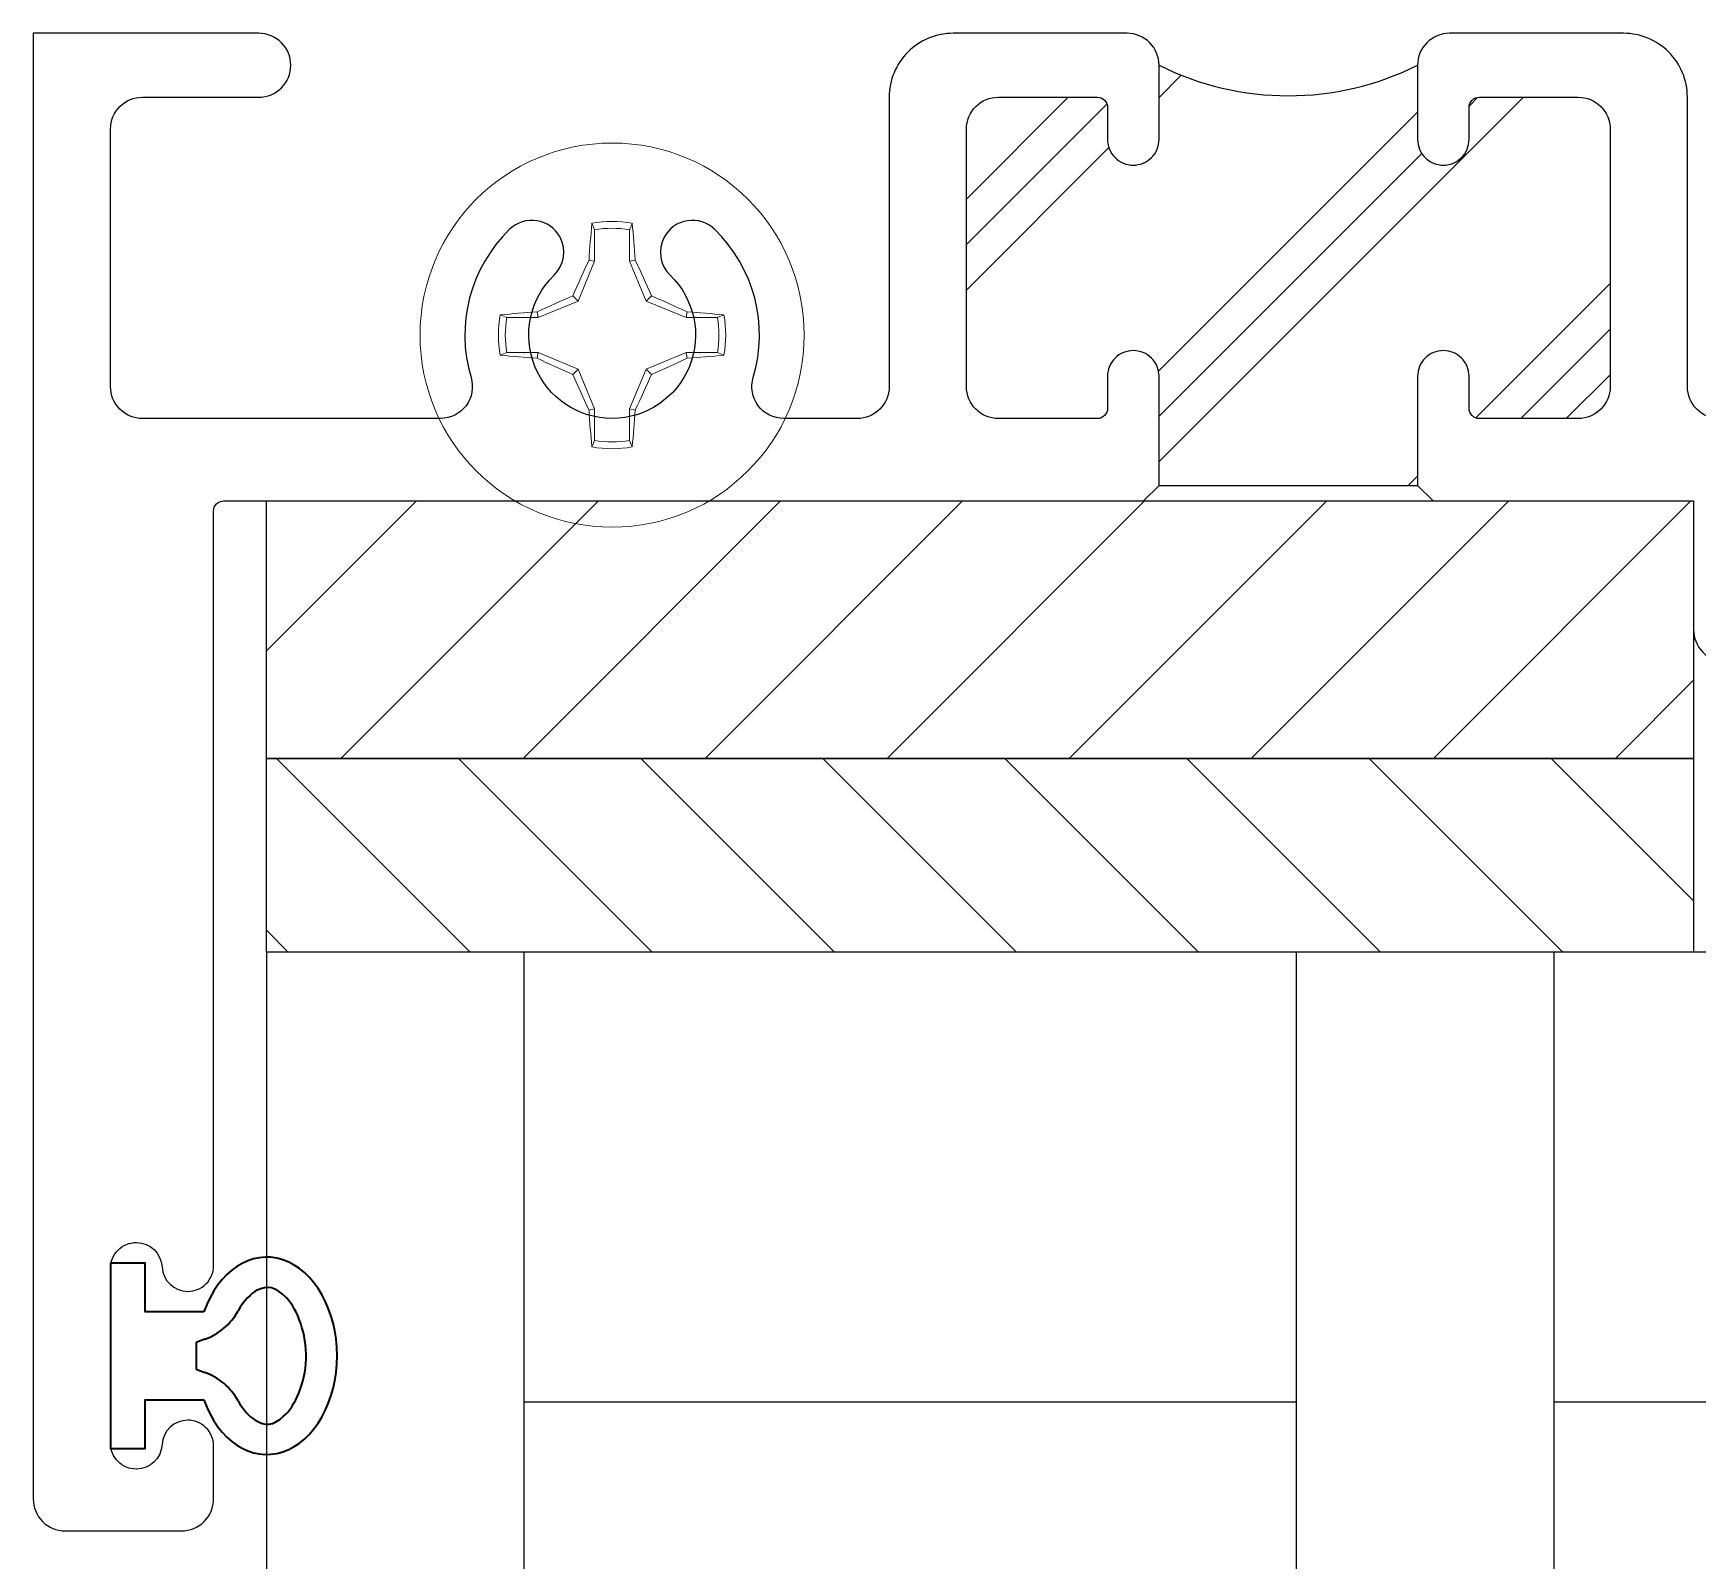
# Model space of a CAD drawing. Extents: x -26 to 91, y -47 to 75.
# Drawn here: x -13.821 to -12.205, y 63.815 to 65.298 of the extents above; entities that cross this region are included whole.
import ezdxf

# ---------------------------------------------------------------- set-up
doc = ezdxf.new("R2010")
doc.units = 0
doc.header["$MEASUREMENT"] = 0
doc.layers.get('0').update_dxf_attribs({"linetype": 'CONTINUOUS'})
for name, color, linetype in [('DIM', 7, 'CONTINUOUS'), ('FRAME', 1, 'CONTINUOUS'), ('GLASS', 7, 'CONTINUOUS'), ('SETTING BLOCKS', 7, 'CONTINUOUS'), ('TEXT', 7, 'CONTINUOUS')]:
    doc.layers.add(name, color=color, linetype=linetype)
doc.layers.add('PROFILE NUMBER', color=150, linetype='CONTINUOUS', lineweight=35)

# ---------------------------------------------------------------- blocks, each defined once
blk = doc.blocks.new('dfasdf')
at = {"color": 7, "linetype": 'Continuous', "lineweight": 15}
for p, q in [((54.6225, 25.6793), (54.62, 25.6856)), ((54.6225, 25.6793), (54.6225, 25.6488)), ((54.6566, 25.6488), (54.6566, 25.6793)), ((54.6225, 25.6488), (54.6065, 25.6101)), ((54.6225, 25.6488), (54.6171, 25.6499)), ((54.6566, 25.6488), (54.662, 25.6499)), ((54.6727, 25.6101), (54.6566, 25.6488)), ((54.6065, 25.6101), (54.6014, 25.6152)), ((54.6727, 25.6101), (54.6777, 25.6152)), ((54.5678, 25.5941), (54.5667, 25.5995)), ((54.6065, 25.6101), (54.5678, 25.5941)), ((54.7114, 25.5941), (54.6727, 25.6101)), ((54.7114, 25.5941), (54.7124, 25.5995)), ((54.5678, 25.5941), (54.5373, 25.5941)), ((54.7418, 25.5941), (54.7114, 25.5941)), ((54.7418, 25.5941), (54.7482, 25.5966)), ((54.5373, 25.56), (54.531, 25.5575)), ((54.5373, 25.56), (54.5678, 25.56)), ((54.5678, 25.56), (54.5667, 25.5546)), ((54.5678, 25.56), (54.6065, 25.544)), ((54.6727, 25.544), (54.7114, 25.56)), ((54.7114, 25.56), (54.7124, 25.5546)), ((54.7114, 25.56), (54.7418, 25.56)), ((54.6065, 25.544), (54.6014, 25.5389)), ((54.6065, 25.544), (54.6225, 25.5053)), ((54.6566, 25.5053), (54.6727, 25.544)), ((54.6727, 25.544), (54.6777, 25.5389)), ((54.6225, 25.5053), (54.6171, 25.5042)), ((54.6225, 25.5053), (54.6225, 25.4748)), ((54.6566, 25.5053), (54.662, 25.5042)), ((54.6566, 25.4748), (54.6566, 25.5053)), ((54.6566, 25.4748), (54.6592, 25.4685))]:
    blk.add_line(p, q, dxfattribs=at)
at = {"color": 7, "linetype": 'Continuous', "lineweight": 15, "flags": 128}
for points in [[(54.6566, 25.6793), (54.658, 25.6827), (54.6592, 25.6856)], [(54.5373, 25.5941), (54.534, 25.5954), (54.531, 25.5966)], [(54.7418, 25.56), (54.7452, 25.5587), (54.7482, 25.5575)], [(54.6225, 25.4748), (54.6212, 25.4714), (54.62, 25.4685)]]:
    blk.add_lwpolyline(points, dxfattribs=at)
at = {"color": 7, "linetype": 'Continuous', "lineweight": 15}
blk.add_circle((54.6396, 25.577), 0.1865, dxfattribs=at)
for centre, radius, start, end in [((55.5592, 25.5924), 0.9438, 174.331, 176.507), ((54.6396, 25.577), 0.1103, 79.7812, 100.2188), ((54.6396, 25.577), 0.1037, 80.5333, 99.4667), ((53.7199, 25.5924), 0.9438, 3.493, 5.669), ((55.6923, 25.1423), 1.1889, 154.7283, 156.5646), ((53.5869, 25.1423), 1.1889, 23.4354, 25.2717), ((55.0743, 24.5244), 1.1889, 113.4354, 115.2717), ((54.2049, 24.5244), 1.1889, 64.7283, 66.5646), ((54.6242, 24.6574), 0.9438, 93.493, 95.669), ((54.6549, 24.6574), 0.9438, 84.331, 86.507), ((54.6396, 25.577), 0.1103, 169.7812, 190.2188), ((54.6396, 25.577), 0.1037, 170.5333, 189.4667), ((54.6396, 25.577), 0.1037, 350.5333, 9.4667), ((54.6396, 25.577), 0.1103, 349.7812, 10.2188), ((54.6242, 26.4967), 0.9438, 264.331, 266.507), ((55.0743, 26.6297), 1.1889, 244.7283, 246.5646), ((54.2049, 26.6297), 1.1889, 293.4354, 295.2717), ((54.6549, 26.4967), 0.9438, 273.493, 275.669), ((55.6923, 26.0117), 1.1889, 203.4354, 205.2717), ((53.5869, 26.0117), 1.1889, 334.7283, 336.5646), ((55.5592, 25.5617), 0.9438, 183.493, 185.669), ((53.7199, 25.5617), 0.9438, 354.331, 356.507), ((54.6396, 25.577), 0.1103, 259.7812, 280.2188), ((54.6396, 25.577), 0.1037, 260.5333, 279.4667)]:
    blk.add_arc(centre, radius, start, end, dxfattribs=at)
blk = doc.blocks.new('*U100')
at = {"layer": 'PROFILE NUMBER', "color": 5}
for p, q in [((-0.0161, 0.0916), (-0.013, 0.083)), ((-0.013, 0.083), (0.013, 0.083)), ((0.013, 0.083), (0.0161, 0.0915))]:
    blk.add_line(p, q, dxfattribs=at)
blk.add_lwpolyline([(-0.0427, 0.0907), (-0.0427, 0.0335), (-0.09, 0.0335), (-0.09, 0), (0.09, 0), (0.09, 0.0335), (0.0427, 0.0335), (0.0427, 0.0907)], dxfattribs=at)
for centre, start, end in [((-0.0725, 0.0712), 19.8289, 61.175), ((0.0725, 0.0712), 118.7633, 160.1945)]:
    blk.add_arc(centre, 0.06, start, end, dxfattribs=at)
blk.add_ellipse((0, 0.1517), major_axis=(-0.0958, 0), ratio=0.712114, start_param=2.033109, end_param=7.391692, dxfattribs=at)
blk.add_open_spline([(0.0437, 0.1238), (0.0526, 0.1287), (0.0589, 0.1347), (0.0685, 0.1503), (0.0681, 0.1574), (0.0493, 0.1788), (0.027, 0.1893), (-0.0212, 0.1906), (-0.0451, 0.1815), (-0.0674, 0.16), (-0.0684, 0.1523), (-0.0607, 0.1366), (-0.0538, 0.1294), (-0.0436, 0.1238)], degree=3, knots=[2.2211, 2.2211, 2.2211, 2.2211, 2.727733, 2.727733, 3.7005, 3.7005, 4.673268, 4.673268, 5.646035, 5.646035, 6.618803, 6.618803, 7.203997, 7.203997, 7.203997, 7.203997], dxfattribs=at)
blk = doc.blocks.new('3809 BLOCK FRAME')
h = blk.add_hatch()
h.set_pattern_fill('PLAST', color=256, angle=45, style=0)
h.set_pattern_definition([(45, (-4.25098, -6.643), (-0.176777, 0.176777), []), (45, (-4.27308, -6.6209), (-0.176777, 0.176777), []), (45, (-4.29517, -6.5988), (-0.176777, 0.176777), [])])
edge = h.paths.add_edge_path()
edge.add_arc((-0.937, 0.093), 0.031, 270, 360, ccw=False)
edge.add_line((-0.937, 0.062), (-1.033, 0.062))
edge.add_arc((-1.033, 0.072), 0.01, 180, 270, ccw=False)
edge.add_line((-1.043, 0.072), (-1.043, 0.103))
edge.add_arc((-1.068, 0.103), 0.025, 360, 450)
edge.add_arc((-1.068, 0.103), 0.025, 90, 180)
edge.add_line((-1.093, 0.103), (-1.093, 0.031))
edge.add_arc((-1.2185, -0.2208), 0.2814, 63.5092, 116.4908)
edge.add_line((-1.344, 0.031), (-1.344, 0.103))
edge.add_arc((-1.369, 0.103), 0.025, 0, 90)
edge.add_arc((-1.369, 0.103), 0.025, 90, 180)
edge.add_line((-1.394, 0.103), (-1.394, 0.072))
edge.add_arc((-1.404, 0.072), 0.01, 270, 360, ccw=False)
edge.add_line((-1.404, 0.062), (-1.5, 0.062))
edge.add_arc((-1.5, 0.093), 0.031, 180, 270, ccw=False)
edge.add_line((-1.531, 0.093), (-1.531, 0.343))
edge.add_arc((-1.5, 0.343), 0.031, 90, 180, ccw=False)
edge.add_line((-1.5, 0.374), (-1.404, 0.374))
edge.add_arc((-1.404, 0.364), 0.01, 0, 90, ccw=False)
edge.add_line((-1.394, 0.364), (-1.394, 0.333))
edge.add_arc((-1.369, 0.333), 0.025, 180, 270)
edge.add_arc((-1.369, 0.333), 0.025, 270, 360)
edge.add_line((-1.344, 0.333), (-1.344, 0.439))
edge.add_line((-1.344, 0.439), (-1.093, 0.439))
edge.add_line((-1.093, 0.439), (-1.093, 0.333))
edge.add_arc((-1.068, 0.333), 0.025, 180, 270)
edge.add_arc((-1.068, 0.333), 0.025, 270, 360)
edge.add_line((-1.043, 0.333), (-1.043, 0.364))
edge.add_arc((-1.033, 0.364), 0.01, 90, 180, ccw=False)
edge.add_line((-1.033, 0.374), (-0.937, 0.374))
edge.add_arc((-0.937, 0.343), 0.031, 0, 90, ccw=False)
edge.add_line((-0.906, 0.343), (-0.906, 0.093))
blk.add_line((-1.093, 0.439), (-1.344, 0.439))
for points in [[(-1.093, 0.439), (-1.093, 0.333, 0.414214), (-1.068, 0.308, 0.414214), (-1.043, 0.333), (-1.043, 0.364, -0.414214), (-1.033, 0.374), (-0.937, 0.374, -0.414214), (-0.906, 0.343), (-0.906, 0.093, -0.414214), (-0.937, 0.062), (-1.033, 0.062, -0.414214), (-1.043, 0.072), (-1.043, 0.103, 0.414214), (-1.068, 0.128), (-1.068, 0.128, 0.414214), (-1.093, 0.103), (-1.093, 0.031, 0.414214), (-1.062, 0), (-0.893, 0, 0.414214), (-0.831, 0.062), (-0.831, 0.343, -0.414214), (-0.8, 0.374), (-0.7287, 0.374, -0.5024), (-0.699, 0.3341, 0.280293), (-0.6615, 0.1903, 0.498955), (-0.6125, 0.198), (-0.6125, 0.198, 0.334263), (-0.6183, 0.2348, -2.470836), (-0.5057, 0.2348, 0.334263), (-0.5115, 0.198, 0.498955), (-0.4625, 0.1903, 0.280293), (-0.425, 0.3341, -0.5024), (-0.3953, 0.374), (-0.106, 0.374, -0.414214), (-0.075, 0.343), (-0.075, 0.093, -0.414214), (-0.106, 0.062), (-0.219, 0.062, 0.414214), (-0.25, 0.031, 0.414214), (-0.219, 0), (0, 0), (0, 1.423, 0.414214), (-0.031, 1.454), (-0.144, 1.454, 0.414214), (-0.175, 1.423), (-0.175, 1.3715, 0.414214), (-0.15, 1.3465), (-0.15, 1.3465, 0.399638), (-0.125, 1.3702, -0.399638), (-0.1001, 1.394), (-0.1, 1.394, -0.414214), (-0.075, 1.369), (-0.075, 1.199, -0.414214), (-0.1, 1.174), (-0.1001, 1.174, -0.399638), (-0.125, 1.1977, 0.399638), (-0.15, 1.2215, 0.414214), (-0.175, 1.1965), (-0.175, 0.464, -0.414214), (-0.185, 0.454), (-1.078, 0.454), (-1.093, 0.439)], [(-1.344, 0.439), (-1.344, 0.439), (-1.359, 0.454), (-1.612, 0.454), (-1.612, 0.579, 0.414214), (-1.643, 0.61), (-1.799, 0.61, 0.414214), (-1.83, 0.579, 0.414214), (-1.799, 0.548), (-1.674, 0.548), (-1.674, 0.454), (-4.425, 0.454)], [(-1.637, 0.374, -0.414214), (-1.606, 0.343), (-1.606, 0.062, 0.414214), (-1.544, 0), (-1.375, 0, 0.414214), (-1.344, 0.031), (-1.344, 0.103, 0.414214), (-1.369, 0.128, 0.414214), (-1.394, 0.103), (-1.394, 0.072, -0.414214), (-1.404, 0.062), (-1.5, 0.062, -0.414214), (-1.531, 0.093), (-1.531, 0.343, -0.414214), (-1.5, 0.374), (-1.404, 0.374, -0.414214), (-1.394, 0.364), (-1.394, 0.333, 0.414214), (-1.369, 0.308, 0.414214), (-1.344, 0.333), (-1.344, 0.439)]]:
    blk.add_lwpolyline(points, format="xyb")
blk.add_arc((-1.2185, -0.2208), 0.2814, 63.5092, 116.4908)

msp = doc.modelspace()

# ---------------------------------------------------------------- hatches: boundary and pattern name
at = {"layer": 'DIM'}
h = msp.add_hatch(dxfattribs=at)
h.set_pattern_fill('ANSI31', color=256, angle=180, style=0)
h.set_pattern_definition([(225, (-13.37733, 75.16927), (0.0883883, -0.0883883), [])])
edge = h.paths.add_edge_path()
edge.add_line((-12.2095, 64.719), (-12.2095, 64.594))
edge.add_line((-12.2095, 64.594), (-13.5952, 64.594))
edge.add_line((-13.5952, 64.594), (-13.5952, 64.844))
edge.add_line((-13.5952, 64.844), (-12.2095, 64.844))
h = msp.add_hatch(dxfattribs=at)
h.set_pattern_fill('ANSI31', color=256, angle=270, style=0)
h.set_pattern_definition([(315, (-13.37733, 75.16927), (0.0883883, 0.0883883), [])])
h.paths.add_polyline_path([(-12.2095, 64.594), (-12.2095, 64.406), (-13.5952, 64.406), (-13.5952, 64.594)])

# ---------------------------------------------------------------- linework, layer by layer
msp.add_line((-11.3452, 64.406), (-13.5952, 64.406), dxfattribs=at)
at = {"layer": 'GLASS'}
for p, q in [((-13.5952, 64.406), (-13.5952, 62.5483)), ((-13.3452, 64.406), (-13.3452, 62.5483)), ((-12.5952, 64.406), (-12.5952, 62.5483)), ((-12.3452, 64.406), (-12.3452, 62.5483)), ((-12.5952, 63.969), (-13.3452, 63.969)), ((-11.5952, 63.969), (-12.3452, 63.969))]:
    msp.add_line(p, q, dxfattribs=at)
at = {"layer": 'SETTING BLOCKS'}
msp.add_lwpolyline([(-12.2095, 64.719), (-12.2095, 64.594), (-13.5952, 64.594), (-13.5952, 64.844), (-12.2095, 64.844)], dxfattribs=at)
msp.add_lwpolyline([(-12.2095, 64.594), (-12.2095, 64.406), (-13.5952, 64.406), (-13.5952, 64.594)], close=True, dxfattribs=at)
at = {"layer": 'TEXT'}
msp.add_line((-12.0952, 64.406), (-13.5952, 64.406), dxfattribs=at)

# ---------------------------------------------------------------- block references
msp.add_blockref('dfasdf', (-67.8991, 39.428))
at = {"layer": 'FRAME', "rotation": 180}
msp.add_blockref('3809 BLOCK FRAME', (-13.8215, 65.298), dxfattribs=at)
at = {"layer": 'TEXT', "rotation": 270}
msp.add_blockref('*U100', (-13.7465, 64.014), dxfattribs=at)

doc.saveas('drawing.dxf')
